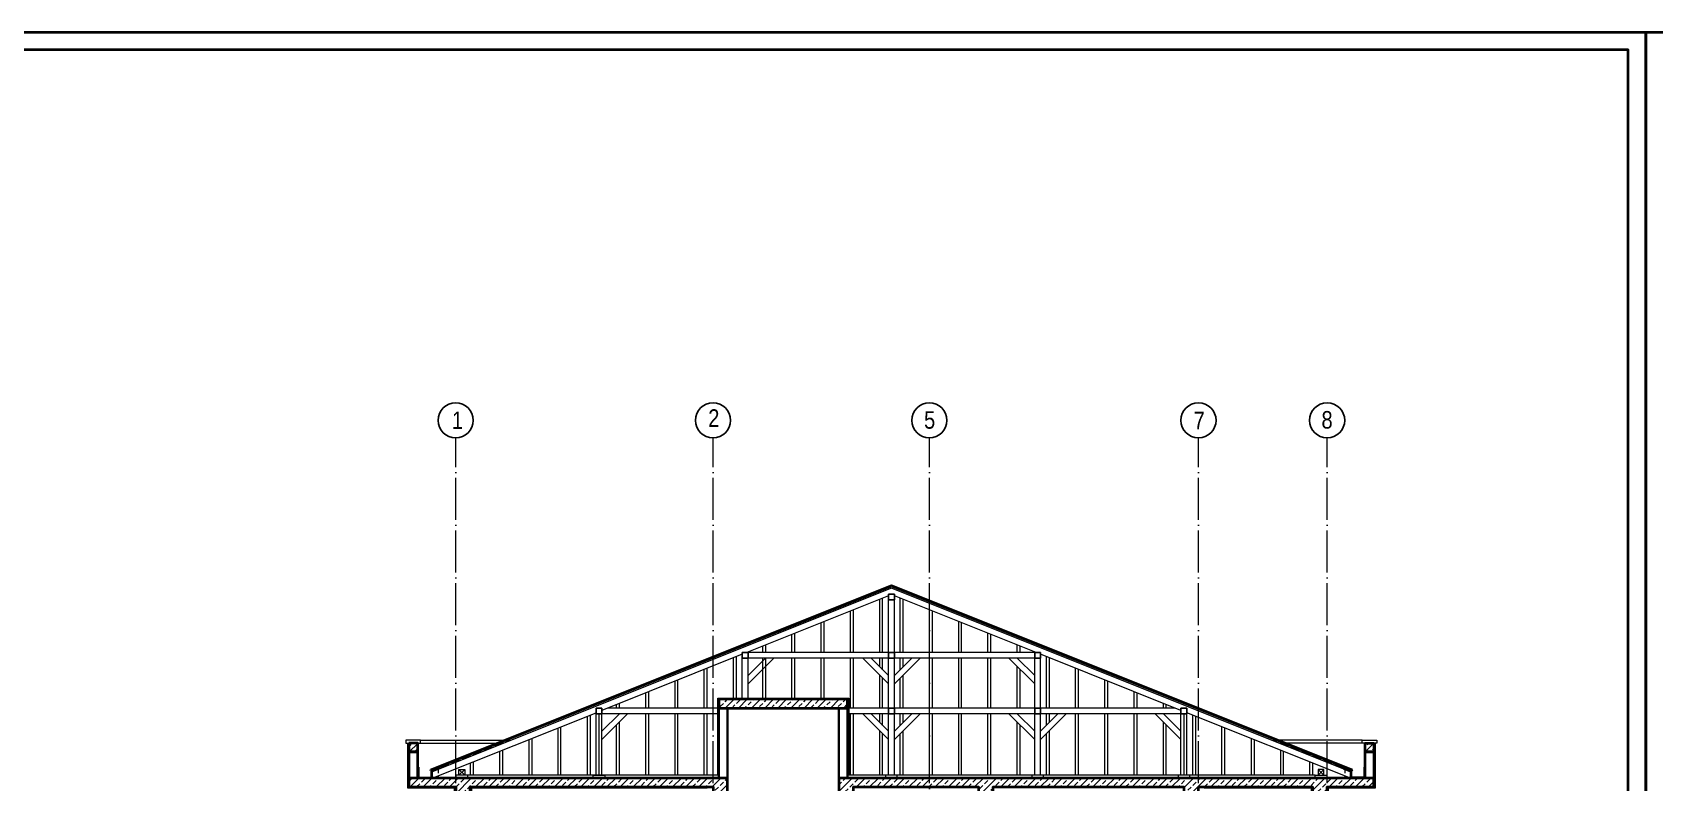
# Model space of a CAD drawing. Header units: millimetres. Extents: x 11587 to 81192, y -36083 to -25300.
# Drawn here: x 54468 to 57242, y -26583 to -25300 of the extents above; entities that cross this region are included whole.
import ezdxf

# ---------------------------------------------------------------- set-up
doc = ezdxf.new("R2010")
doc.units = ezdxf.units.MM
doc.linetypes.add('AKS', pattern=[30, 24, -3, 0, -3])
doc.linetypes.add('IZDUSUM1', pattern=[20, 7.5, -5, 7.5, 0])
for name, color, linetype, lineweight in [('rtm-aks balon', 20, 'Continuous', 25), ('rtm-aks balon yazı', 7, 'Continuous', 20), ('rtm-aks yeni', 7, 'AKS', 20), ('rtm-antet-02', 140, 'Continuous', 40), ('rtm-cephe-03', 241, 'Continuous', 30), ('rtm-duv tugla', 22, 'Continuous', 35), ('rtm-izdusum-üst ince', 8, 'IZDUSUM1', 5), ('rtm-kesit katmanı-04', 33, 'Continuous', 25), ('rtm-kesit katmanı-05', 153, 'Continuous', 20), ('rtm-kesit katmanı-06', 136, 'Continuous', 15), ('rtm-kesit katmanı-07', 244, 'Continuous', 9), ('rtm-sıva', 252, 'Continuous', 15), ('rtm-tarama-betonarme', 51, 'Continuous', 15), ('rtm-tas_betonarme', 50, 'Continuous', 40)]:
    doc.layers.add(name, color=color, linetype=linetype, lineweight=lineweight)
doc.styles.add('AKSYAZI', font='ARIALN.TTF')
pattern_1 = [(45, (-628820.41, -4563423.827), (-8.98025612, 8.98025612), []), (45, (-628811.43, -4563423.827), (-8.98025612, 8.98025612), [6.35, -3.175])]
pattern_2 = [(45, (0, -2946.852), (-11.22532, 11.22532), []), (45, (11.225, -2946.852), (-11.22532, 11.22532), [7.9375, -3.96875])]

msp = doc.modelspace()

# ---------------------------------------------------------------- hatches: boundary and pattern name
at = {"layer": 'rtm-tarama-betonarme', "ltscale": 1.5}
h = msp.add_hatch(dxfattribs=at)
h.set_pattern_fill('ANSI33', color=256, scale=2.5, style=0)
h.set_pattern_definition(pattern_2)
h.paths.add_polyline_path([(55641.79, -26440.03), (55641.79, -26455.03), (55861.79, -26455.03), (55861.79, -26440.03)])
at = {"layer": 'rtm-tarama-betonarme'}
h = msp.add_hatch(dxfattribs=at)
h.set_pattern_fill('ANSI33', color=256, scale=2)
h.set_pattern_definition(pattern_1)
h.paths.add_polyline_path([(55111.79, -26530.03), (55126.79, -26530.03), (55126.79, -26556.55), (55126.79, -26515.03), (55111.79, -26515.03)])
h = msp.add_hatch(dxfattribs=at)
h.set_pattern_fill('ANSI33', color=256, scale=2)
h.set_pattern_definition(pattern_1)
h.paths.add_polyline_path([(56761.79, -26530.03), (56746.79, -26530.03), (56746.79, -26556.55), (56746.79, -26515.03), (56761.79, -26515.03)])
at = {"layer": 'rtm-tarama-betonarme', "ltscale": 1.5}
h = msp.add_hatch(dxfattribs=at)
h.set_pattern_fill('ANSI33', color=256, scale=2.5, style=0)
h.set_pattern_definition(pattern_2)
h.paths.add_polyline_path([(55631.79, -26625.03), (55656.79, -26625.03), (55656.79, -26575.03), (55111.79, -26575.03), (55111.79, -26590.03), (55191.79, -26590.03), (55191.79, -26625.03), (55216.79, -26625.03), (55216.79, -26590.03), (55631.79, -26590.03)])
h = msp.add_hatch(dxfattribs=at)
h.set_pattern_fill('ANSI33', color=256, scale=2.5, style=0)
h.set_pattern_definition(pattern_2)
h.paths.add_polyline_path([(56461.79, -26590.03), (56656.79, -26590.03), (56656.79, -26625.03), (56681.79, -26625.03), (56681.79, -26590.03), (56761.79, -26590.03), (56761.79, -26575.03), (55846.79, -26575.03), (55846.79, -26625.03), (55871.79, -26625.03), (55871.79, -26590.03), (56085.79, -26590.03), (56085.79, -26625.03), (56110.79, -26625.03), (56110.79, -26590.03), (56436.79, -26590.03), (56436.79, -26625.03), (56461.79, -26625.03)])

# ---------------------------------------------------------------- linework, layer by layer
at = {"layer": 'rtm-aks balon'}
for centre in [(55191.79, -25963.03), (55631.79, -25963.03), (56001.79, -25963.03), (56461.79, -25963.03), (56681.79, -25963.03)]:
    msp.add_circle(centre, 30, dxfattribs=at)
at = {"layer": 'rtm-aks yeni', "ltscale": 3}
for p, q in [((55191.79, -27755.03), (55191.79, -25993.03)), ((55631.79, -27755.03), (55631.79, -25993.03)), ((56001.79, -27755.03), (56001.79, -25993.03)), ((56461.79, -27755.03), (56461.79, -25993.03)), ((56681.79, -27755.03), (56681.79, -25993.03))]:
    msp.add_line(p, q, dxfattribs=at)
at = {"layer": 'rtm-antet-02'}
for points in [[(48726.59, -25299.55), (48726.59, -28299.55), (57226.59, -28299.55), (57226.59, -25299.55), (48726.59, -25299.55)], [(57226.59, -25299.55), (57226.59, -28299.55), (74226.59, -28299.55), (74226.59, -25299.55), (57226.59, -25299.55)]]:
    msp.add_lwpolyline(points, dxfattribs=at)
msp.add_lwpolyline([(48756.59, -25329.55), (48756.59, -28269.55), (57196.59, -28269.55), (57196.59, -25329.55)], close=True, dxfattribs=at)
at = {"layer": 'rtm-cephe-03'}
for points in [[(55149.37, -26562), (55148.63, -26560.14)], [(56724.21, -26562), (56724.96, -26560.14)]]:
    msp.add_lwpolyline(points, dxfattribs=at)
at = {"layer": 'rtm-duv tugla'}
for points in [[(55641.79, -26455.03), (55641.79, -26575.03)], [(55656.79, -26455.03), (55656.79, -26575.03)], [(55846.79, -26575.03), (55846.79, -26455.03)], [(55861.79, -26575.03), (55861.79, -26455.03)]]:
    msp.add_lwpolyline(points, dxfattribs=at)
at = {"layer": 'rtm-izdusum-üst ince'}
for points in [[(55284.56, -26510.03), (55161.79, -26559.14), (55161.79, -26575.03)], [(56589.02, -26510.03), (56711.79, -26559.14), (56711.79, -26575.03)]]:
    msp.add_lwpolyline(points, dxfattribs=at)
at = {"layer": 'rtm-kesit katmanı-04'}
for p, q in [((55931.79, -26260.03), (55941.79, -26260.03)), ((55931.79, -26270.03), (55941.79, -26270.03)), ((55681.79, -26360.03), (55691.79, -26360.03)), ((55681.79, -26370.03), (55691.79, -26370.03)), ((55941.79, -26360.03), (55931.79, -26360.03)), ((55941.79, -26370.03), (55931.79, -26370.03)), ((56191.79, -26360.03), (56181.79, -26360.03)), ((56191.79, -26370.03), (56181.79, -26370.03)), ((55431.79, -26455.03), (55441.79, -26455.03)), ((55941.79, -26455.03), (55931.79, -26455.03)), ((56191.79, -26455.03), (56181.79, -26455.03)), ((56441.79, -26455.03), (56431.79, -26455.03)), ((55431.79, -26465.03), (55441.79, -26465.03)), ((55941.79, -26465.03), (55931.79, -26465.03)), ((56191.79, -26465.03), (56181.79, -26465.03)), ((56441.79, -26465.03), (56431.79, -26465.03))]:
    msp.add_line(p, q, dxfattribs=at)
for points in [[(55148.63, -26560.14), (55936.79, -26244.88), (56724.96, -26560.14)], [(55149.37, -26562), (55936.79, -26247.03), (56724.21, -26562)], [(55931.79, -26270.03), (55931.79, -26260.03)], [(55941.79, -26270.03), (55941.79, -26260.03)], [(55681.79, -26370.03), (55681.79, -26360.03)], [(55691.79, -26370.03), (55691.79, -26360.03)], [(55931.79, -26370.03), (55931.79, -26360.03)], [(55941.79, -26370.03), (55941.79, -26360.03)], [(56181.79, -26370.03), (56181.79, -26360.03)], [(56191.79, -26370.03), (56191.79, -26360.03)], [(55431.79, -26465.03), (55431.79, -26455.03)], [(55441.79, -26465.03), (55441.79, -26455.03)], [(55931.79, -26465.03), (55931.79, -26455.03)], [(55941.79, -26465.03), (55941.79, -26455.03)], [(56181.79, -26465.03), (56181.79, -26455.03)], [(56191.79, -26465.03), (56191.79, -26455.03)], [(56431.79, -26465.03), (56431.79, -26455.03)], [(56441.79, -26465.03), (56441.79, -26455.03)]]:
    msp.add_lwpolyline(points, dxfattribs=at)
at = {"layer": 'rtm-kesit katmanı-05'}
for p, q in [((55931.79, -26570.03), (55931.79, -26270.03)), ((55941.79, -26570.03), (55941.79, -26270.03)), ((55681.79, -26438.03), (55681.79, -26370.03)), ((55691.79, -26438.03), (55691.79, -26370.03)), ((56181.79, -26570.03), (56181.79, -26370.03)), ((56191.79, -26570.03), (56191.79, -26370.03)), ((55431.79, -26570.03), (55431.79, -26465.03)), ((55436.79, -26465.03), (55436.79, -26570.03)), ((55441.79, -26570.03), (55441.79, -26465.03)), ((56431.79, -26570.03), (56431.79, -26465.03)), ((56436.79, -26465.03), (56436.79, -26570.03)), ((56441.79, -26570.03), (56441.79, -26465.03))]:
    msp.add_line(p, q, dxfattribs=at)
for points in [[(56721.79, -26564.26), (55936.79, -26250.26), (55151.79, -26564.26)], [(55931.79, -26263.03), (55689.29, -26360.03)], [(56184.29, -26360.03), (55941.79, -26263.03)], [(55681.79, -26363.03), (55441.79, -26459.03)], [(56191.79, -26360.03), (55691.79, -26360.03)], [(56191.79, -26370.03), (55691.79, -26370.03)], [(55721.58, -26370.03), (55691.79, -26399.59)], [(55691.79, -26413.68), (55691.79, -26413.68), (55735.78, -26370.03)], [(55931.79, -26413.68), (55931.79, -26413.68), (55887.81, -26370.03)], [(55902, -26370.03), (55931.79, -26399.59)], [(55971.58, -26370.03), (55941.79, -26399.59)], [(55941.79, -26413.68), (55941.79, -26413.68), (55985.78, -26370.03)], [(56181.79, -26413.68), (56181.79, -26413.68), (56137.81, -26370.03)], [(56152, -26370.03), (56181.79, -26399.59)], [(56431.79, -26459.03), (56191.79, -26363.03)], [(55441.79, -26455.03), (55431.79, -26455.03)], [(55639.79, -26455.03), (55451.79, -26455.03)], [(56421.79, -26455.03), (55863.79, -26455.03)], [(55151.79, -26575.03), (55431.79, -26463.03)], [(55639.79, -26465.03), (55431.79, -26465.03)], [(55471.58, -26465.03), (55441.79, -26494.59)], [(55441.79, -26508.68), (55441.79, -26508.68), (55485.78, -26465.03)], [(56431.79, -26465.03), (55863.79, -26465.03)], [(55931.79, -26508.68), (55931.79, -26508.68), (55887.81, -26465.03)], [(55902, -26465.03), (55931.79, -26494.59)], [(55971.58, -26465.03), (55941.79, -26494.59)], [(55941.79, -26508.68), (55941.79, -26508.68), (55985.78, -26465.03)], [(56181.79, -26508.68), (56181.79, -26508.68), (56137.81, -26465.03)], [(56152, -26465.03), (56181.79, -26494.59)], [(56221.58, -26465.03), (56191.79, -26494.59)], [(56191.79, -26508.68), (56191.79, -26508.68), (56235.78, -26465.03)], [(56431.79, -26508.68), (56431.79, -26508.68), (56387.81, -26465.03)], [(56402, -26465.03), (56431.79, -26494.59)], [(56721.79, -26575.03), (56441.79, -26463.03)], [(55151.79, -26575.03), (55151.79, -26564.26)], [(55197.25, -26570.03), (55197.25, -26560.03), (55207.25, -26560.03), (55207.25, -26570.03), (55192.25, -26570.03), (55192.25, -26575.03), (55212.25, -26575.03), (55212.25, -26570.03), (55197.25, -26570.03)], [(55426.79, -26575.03), (55426.79, -26570.03), (55446.79, -26570.03), (55446.79, -26575.03)], [(55426.79, -26575.03), (55426.79, -26570.03), (55446.79, -26570.03), (55446.79, -26575.03)], [(55946.79, -26575.03), (55946.79, -26570.03), (55926.79, -26570.03), (55926.79, -26575.03)], [(55946.79, -26575.03), (55946.79, -26570.03), (55926.79, -26570.03), (55926.79, -26575.03)], [(56196.79, -26575.03), (56196.79, -26570.03), (56176.79, -26570.03), (56176.79, -26575.03)], [(56196.79, -26575.03), (56196.79, -26570.03), (56176.79, -26570.03), (56176.79, -26575.03)], [(56446.79, -26575.03), (56446.79, -26570.03), (56426.79, -26570.03), (56426.79, -26575.03)], [(56446.79, -26575.03), (56446.79, -26570.03), (56426.79, -26570.03), (56426.79, -26575.03)], [(56676.34, -26570.03), (56676.34, -26560.03), (56666.34, -26560.03), (56666.34, -26570.03), (56681.34, -26570.03), (56681.34, -26575.03), (56661.34, -26575.03), (56661.34, -26570.03), (56676.34, -26570.03)], [(56721.79, -26575.03), (56721.79, -26564.26)]]:
    msp.add_lwpolyline(points, dxfattribs=at)
at = {"layer": 'rtm-kesit katmanı-06'}
for points in [[(55641.79, -26570.03), (55212.25, -26570.03)], [(56661.34, -26570.03), (55861.79, -26570.03)]]:
    msp.add_lwpolyline(points, dxfattribs=at)
at = {"layer": 'rtm-kesit katmanı-07', "ltscale": 2}
for points in [[(55866.79, -26360.03), (55866.79, -26289.03)], [(55871.79, -26360.03), (55871.79, -26287.03)], [(55916.79, -26360.03), (55916.79, -26269.03)], [(55921.79, -26360.03), (55921.79, -26267.03)], [(55951.79, -26360.03), (55951.79, -26267.03)], [(55956.79, -26360.03), (55956.79, -26269.03)], [(56001.79, -26360.03), (56001.79, -26287.03)], [(56006.79, -26360.03), (56006.79, -26289.03)], [(55816.79, -26360.03), (55816.79, -26309.03)], [(55821.79, -26360.03), (55821.79, -26307.03)], [(56051.79, -26360.03), (56051.79, -26307.03)], [(56056.79, -26360.03), (56056.79, -26309.03)], [(55721.79, -26360.03), (55721.79, -26347.03)], [(55766.79, -26360.03), (55766.79, -26329.03)], [(55771.79, -26360.03), (55771.79, -26327.03)], [(56101.79, -26360.03), (56101.79, -26327.03)], [(56106.79, -26360.03), (56106.79, -26329.03)], [(56151.79, -26360.03), (56151.79, -26347.03)], [(55666.79, -26438.03), (55666.79, -26369.03)], [(55671.79, -26438.03), (55671.79, -26367.03)], [(55716.79, -26360.03), (55716.79, -26349.03)], [(55716.79, -26438.03), (55716.79, -26370.03)], [(55721.79, -26438.03), (55721.79, -26370.03)], [(55766.79, -26438.03), (55766.79, -26370.03)], [(55771.79, -26438.03), (55771.79, -26370.03)], [(55816.79, -26438.03), (55816.79, -26370.03)], [(55821.79, -26438.03), (55821.79, -26370.03)], [(55866.79, -26455.03), (55866.79, -26370.03)], [(55871.79, -26455.03), (55871.79, -26370.03)], [(55916.79, -26384.71), (55916.79, -26370.03)], [(55921.79, -26389.67), (55921.79, -26370.03)], [(55951.79, -26389.67), (55951.79, -26370.03)], [(55956.79, -26384.71), (55956.79, -26370.03)], [(56001.79, -26455.03), (56001.79, -26370.03)], [(56006.79, -26455.03), (56006.79, -26370.03)], [(56051.79, -26455.03), (56051.79, -26370.03)], [(56056.79, -26455.03), (56056.79, -26370.03)], [(56101.79, -26455.03), (56101.79, -26370.03)], [(56106.79, -26455.03), (56106.79, -26370.03)], [(56156.79, -26360.03), (56156.79, -26349.03)], [(56201.79, -26455.03), (56201.79, -26367.03)], [(56206.79, -26455.03), (56206.79, -26369.03)], [(55616.79, -26455.03), (55616.79, -26389.03)], [(55621.79, -26455.03), (55621.79, -26387.03)], [(55916.79, -26455.03), (55916.79, -26398.8)], [(55956.79, -26455.03), (55956.79, -26398.8)], [(56151.79, -26455.03), (56151.79, -26383.91)], [(56156.79, -26455.03), (56156.79, -26388.87)], [(56251.79, -26455.03), (56251.79, -26387.03)], [(56256.79, -26455.03), (56256.79, -26389.03)], [(55516.79, -26455.03), (55516.79, -26429.03)], [(55521.79, -26455.03), (55521.79, -26427.03)], [(55566.79, -26455.03), (55566.79, -26409.03)], [(55571.79, -26455.03), (55571.79, -26407.03)], [(55921.79, -26455.03), (55921.79, -26403.76)], [(55951.79, -26455.03), (55951.79, -26403.76)], [(56301.79, -26455.03), (56301.79, -26407.03)], [(56306.79, -26455.03), (56306.79, -26409.03)], [(56351.79, -26455.03), (56351.79, -26427.03)], [(56356.79, -26455.03), (56356.79, -26429.03)], [(55466.79, -26455.03), (55466.79, -26449.03)], [(55471.79, -26455.03), (55471.79, -26447.03)], [(56401.79, -26455.03), (56401.79, -26447.03)], [(56406.79, -26455.03), (56406.79, -26449.03)], [(55416.79, -26469.03), (55416.79, -26570.03)], [(55421.79, -26467.03), (55421.79, -26570.03)], [(55466.79, -26570.03), (55466.79, -26483.87)], [(55471.79, -26570.03), (55471.79, -26478.91)], [(55516.79, -26570.03), (55516.79, -26465.03)], [(55521.79, -26570.03), (55521.79, -26465.03)], [(55566.79, -26570.03), (55566.79, -26465.03)], [(55571.79, -26570.03), (55571.79, -26465.03)], [(55616.79, -26570.03), (55616.79, -26465.03)], [(55621.79, -26570.03), (55621.79, -26465.03)], [(55866.79, -26570.03), (55866.79, -26465.03)], [(55871.79, -26570.03), (55871.79, -26465.03)], [(55916.79, -26479.71), (55916.79, -26465.03)], [(55921.79, -26484.67), (55921.79, -26465.03)], [(55951.79, -26484.67), (55951.79, -26465.03)], [(55956.79, -26479.71), (55956.79, -26465.03)], [(56001.79, -26570.03), (56001.79, -26465.03)], [(56006.79, -26570.03), (56006.79, -26465.03)], [(56051.79, -26570.03), (56051.79, -26465.03)], [(56056.79, -26570.03), (56056.79, -26465.03)], [(56101.79, -26570.03), (56101.79, -26465.03)], [(56106.79, -26570.03), (56106.79, -26465.03)], [(56151.79, -26570.03), (56151.79, -26478.91)], [(56156.79, -26570.03), (56156.79, -26483.87)], [(56201.79, -26484.67), (56201.79, -26465.03)], [(56206.79, -26479.71), (56206.79, -26465.03)], [(56251.79, -26570.03), (56251.79, -26465.03)], [(56256.79, -26570.03), (56256.79, -26465.03)], [(56301.79, -26570.03), (56301.79, -26465.03)], [(56306.79, -26570.03), (56306.79, -26465.03)], [(56351.79, -26570.03), (56351.79, -26465.03)], [(56356.79, -26570.03), (56356.79, -26465.03)], [(56401.79, -26570.03), (56401.79, -26478.91)], [(56406.79, -26570.03), (56406.79, -26483.87)], [(56451.79, -26467.03), (56451.79, -26570.03)], [(56456.79, -26469.03), (56456.79, -26570.03)], [(55316.79, -26509.03), (55316.79, -26570.03)], [(55321.79, -26507.03), (55321.79, -26570.03)], [(55366.79, -26570.03), (55366.79, -26489.03)], [(55371.79, -26570.03), (55371.79, -26487.03)], [(55916.79, -26570.03), (55916.79, -26493.8)], [(55921.79, -26570.03), (55921.79, -26498.76)], [(55951.79, -26570.03), (55951.79, -26498.76)], [(55956.79, -26570.03), (55956.79, -26493.8)], [(56201.79, -26570.03), (56201.79, -26498.76)], [(56206.79, -26570.03), (56206.79, -26493.8)], [(56501.79, -26570.03), (56501.79, -26487.03)], [(56506.79, -26570.03), (56506.79, -26489.03)], [(56551.79, -26507.03), (56551.79, -26570.03)], [(56556.79, -26509.03), (56556.79, -26570.03)], [(55266.79, -26529.03), (55266.79, -26570.03)], [(55271.79, -26527.03), (55271.79, -26570.03)], [(56601.79, -26527.03), (56601.79, -26570.03)], [(56606.79, -26529.03), (56606.79, -26570.03)], [(55207.25, -26560.03), (55197.25, -26570.03)], [(55207.25, -26570.03), (55197.25, -26560.03)], [(55216.79, -26549.03), (55216.79, -26570.03)], [(55221.79, -26547.03), (55221.79, -26570.03)], [(56651.79, -26547.03), (56651.79, -26570.03)], [(56656.79, -26549.03), (56656.79, -26570.03)], [(56666.34, -26560.03), (56676.34, -26570.03)], [(56666.34, -26570.03), (56676.34, -26560.03)]]:
    msp.add_lwpolyline(points, dxfattribs=at)
at = {"layer": 'rtm-sıva'}
for p, q in [((55131.79, -26510.03), (55273.9, -26510.03)), ((56741.79, -26510.03), (56599.68, -26510.03)), ((55131.79, -26515.03), (55261.4, -26515.03)), ((56741.79, -26515.03), (56612.18, -26515.03))]:
    msp.add_line(p, q, dxfattribs=at)
for points in [[(55639.79, -26570.03), (55639.79, -26438.03), (55863.79, -26438.03), (55863.79, -26570.03)], [(55126.79, -26515.03), (55131.79, -26515.03), (55131.79, -26510.03), (55106.79, -26510.03), (55106.79, -26515.03), (55126.79, -26515.03)], [(56746.79, -26515.03), (56741.79, -26515.03), (56741.79, -26510.03), (56766.79, -26510.03), (56766.79, -26515.03), (56746.79, -26515.03)], [(55621.79, -26592.03), (55218.79, -26592.03), (55218.79, -26627.03), (55189.79, -26627.03), (55189.79, -26592.03), (55109.79, -26592.03), (55109.79, -26515.03)], [(56763.79, -26515.03), (56763.79, -26592.03), (56683.79, -26592.03), (56683.79, -26627.03), (56654.79, -26627.03), (56654.79, -26592.03), (56471.79, -26592.03)], [(55126.79, -26556.34), (55128.79, -26556.34), (55128.79, -26573.03), (55149.79, -26573.03), (55149.79, -26563.06), (55163.4, -26557.57), (55164.14, -26559.32), (55151.79, -26564.26), (55151.79, -26575.03), (55151.79, -26575.03)], [(56746.79, -26556.34), (56744.79, -26556.34), (56744.79, -26573.03), (56723.79, -26573.03), (56723.79, -26563.06), (56710.19, -26557.57), (56709.44, -26559.32), (56721.79, -26564.26), (56721.79, -26575.03), (56721.79, -26575.03)]]:
    msp.add_lwpolyline(points, dxfattribs=at)
at = {"layer": 'rtm-tas_betonarme'}
for points in [[(55641.79, -26455.03), (55861.79, -26455.03), (55861.79, -26440.03), (55641.79, -26440.03), (55641.79, -26455.03)], [(55111.79, -26515.03), (55111.79, -26530.03), (55126.79, -26530.03), (55126.79, -26515.03), (55111.79, -26515.03)], [(55126.79, -26575.03), (55126.79, -26530.03), (55111.79, -26530.03), (55111.79, -26575.03)], [(56761.79, -26515.03), (56761.79, -26530.03), (56746.79, -26530.03), (56746.79, -26515.03), (56761.79, -26515.03)], [(56746.79, -26575.03), (56746.79, -26530.03), (56761.79, -26530.03), (56761.79, -26575.03)], [(55846.79, -26575.03), (55846.79, -26625.03), (55871.79, -26625.03), (55871.79, -26590.03), (56085.79, -26590.03), (56085.79, -26625.03), (56110.79, -26625.03), (56110.79, -26590.03), (56436.79, -26590.03), (56436.79, -26625.03), (56461.79, -26625.03), (56461.79, -26590.03), (56656.79, -26590.03), (56656.79, -26625.03), (56681.79, -26625.03), (56681.79, -26590.03), (56761.79, -26590.03), (56761.79, -26575.03), (55846.79, -26575.03)]]:
    msp.add_lwpolyline(points, dxfattribs=at)
msp.add_lwpolyline([(55656.79, -26575.03), (55111.79, -26575.03), (55111.79, -26590.03), (55191.79, -26590.03), (55191.79, -26625.03), (55216.79, -26625.03), (55216.79, -26590.03), (55631.79, -26590.03), (55631.79, -26625.03), (55656.79, -26625.03)], close=True, dxfattribs=at)

# ---------------------------------------------------------------- texts
at = {"layer": 'rtm-aks balon yazı', "char_height": 30, "width": 27.7214, "attachment_point": 7, "style": 'AKSYAZI'}
for s, insert in [('1', (55185.39, -25977.9)), ('2', (55623.57, -25974.13)), ('5', (55992.58, -25977.76)), ('7', (56453.46, -25978.41)), ('8', (56672.09, -25977.55))]:
    msp.add_mtext(s, dxfattribs=dict(at, insert=insert))

doc.saveas('drawing.dxf')
